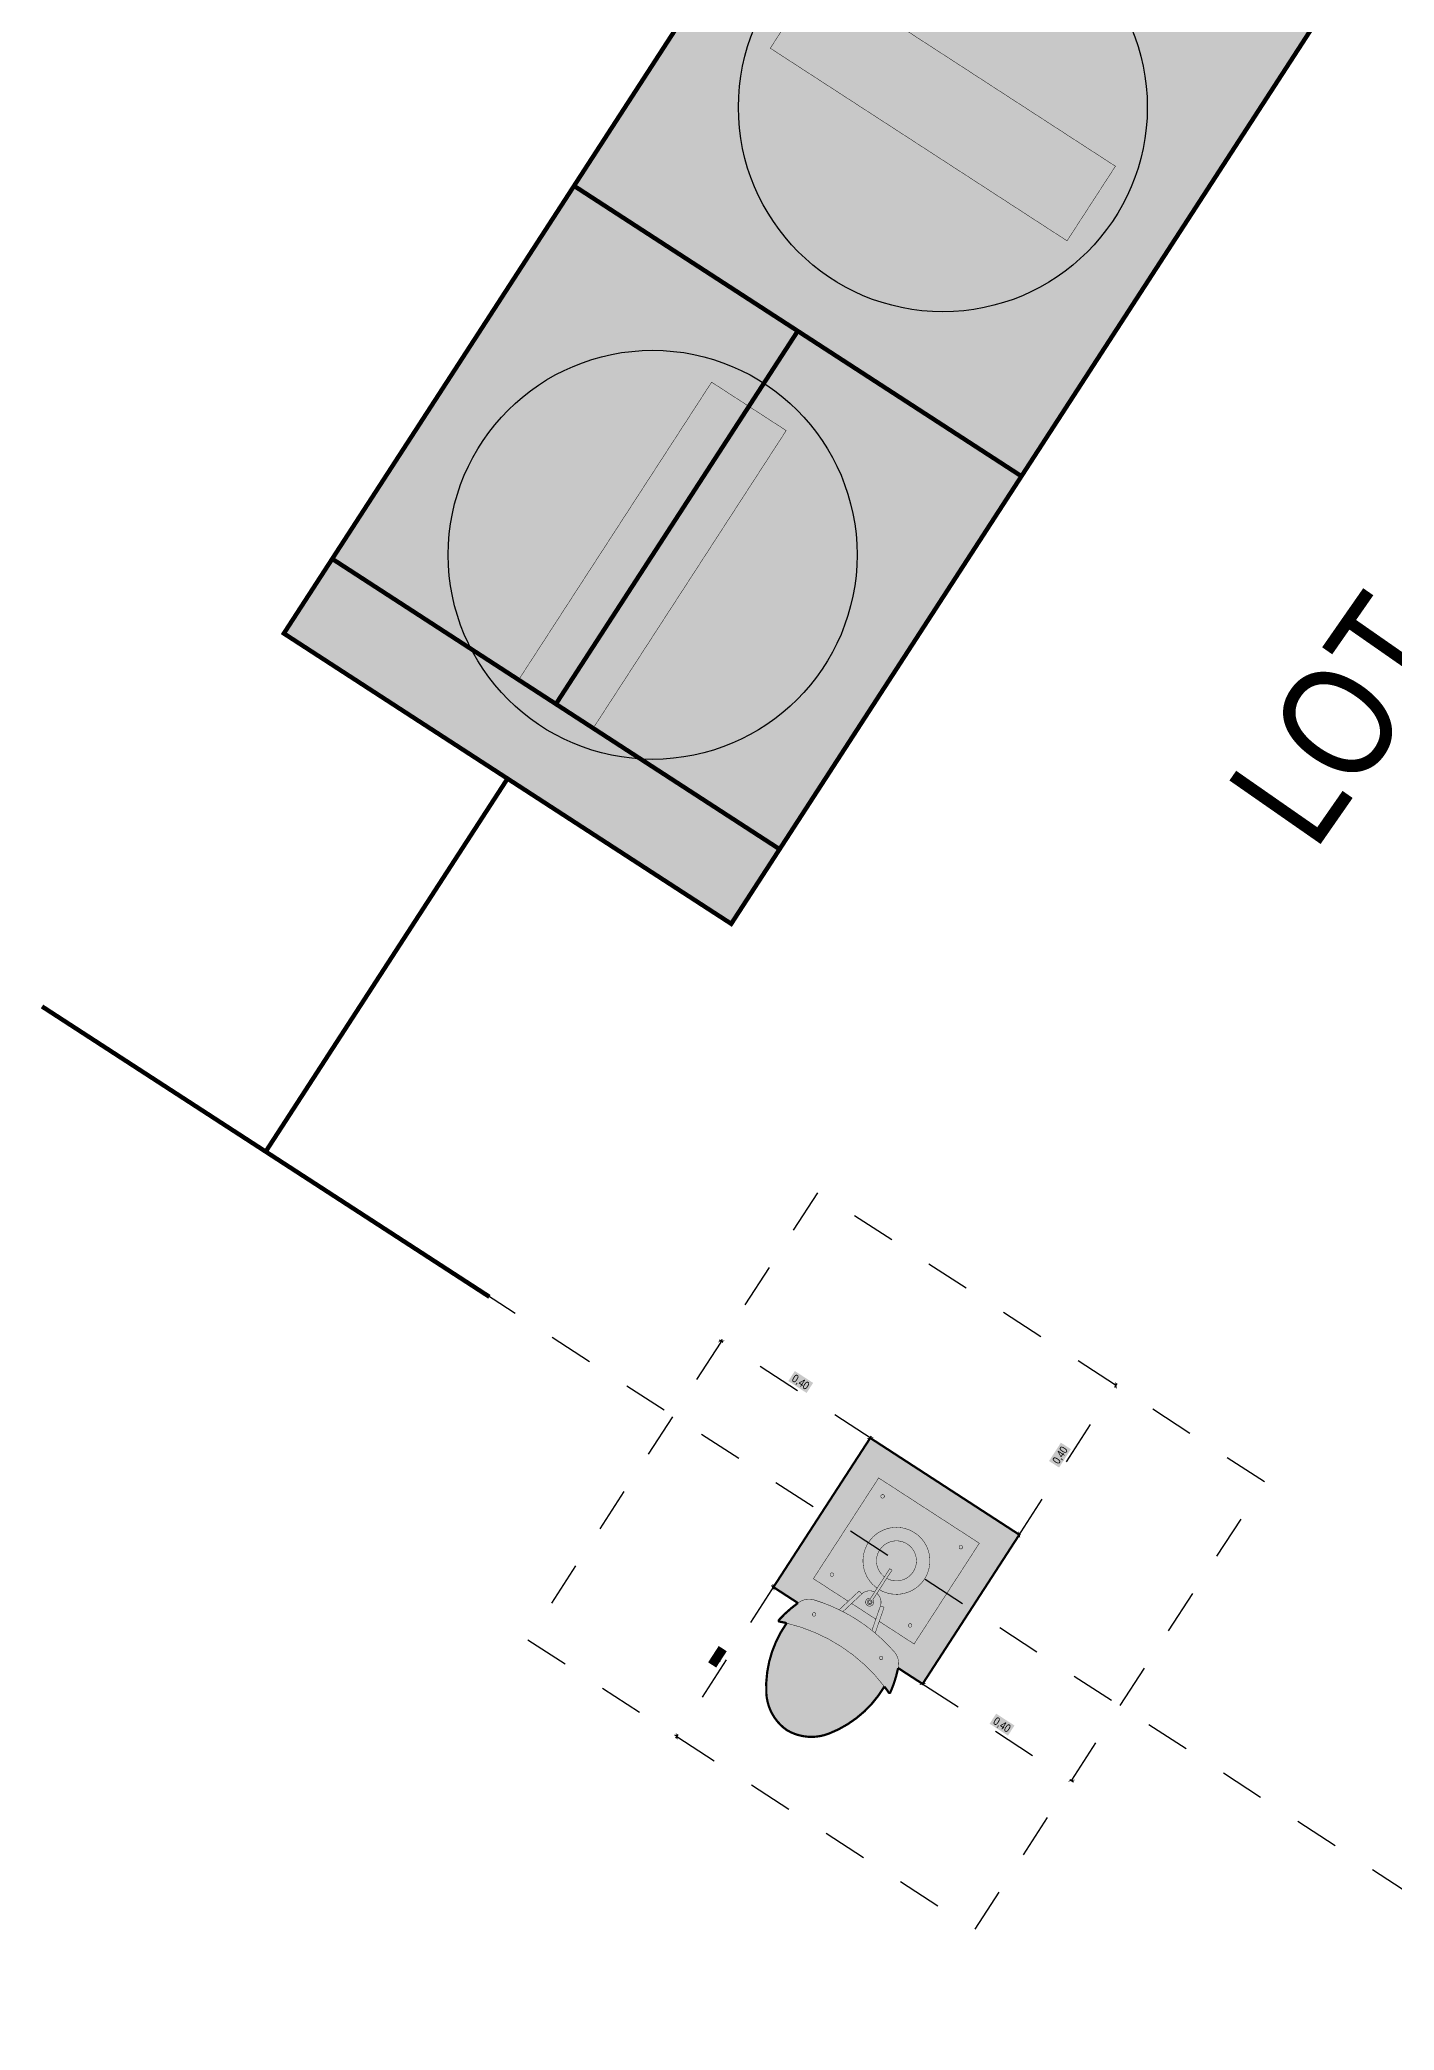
# Model space of a CAD drawing. Extents: x 218857 to 219044, y 632203 to 632441.
# Drawn here: x 218972.964 to 218976.012, y 632342.787 to 632347.264 of the extents above; entities that cross this region are included whole.
import ezdxf
from ezdxf.enums import TextEntityAlignment as Align

# ---------------------------------------------------------------- set-up
doc = ezdxf.new("R2018")
doc.units = 0
doc.header["$MEASUREMENT"] = 0
doc.linetypes.add('TRAZOS', pattern=[19.049999999999997, 12.7, -6.35])
doc.layers.get('0').update_dxf_attribs({"color": 4})
doc.layers.get('Defpoints').update_dxf_attribs({"color": 3, "lineweight": 30})
doc.layers.add('PC_T7200_002_SG-GRAL-HIDDEN DATA', color=150, linetype='TRAZOS', true_color=0x007fff, plot=False)
doc.layers.add('PC_T7200_520_SG-LOT 25-SIGNALS', color=1, linetype='Continuous', true_color=0xff0000)
doc.layers.add('PC_T7200_522_SG-LOT 25-AXLE COUNTER', color=7, linetype='Continuous', true_color=0xff0002)
doc.styles.add('ARIAL NARROW', font='ARIALN.TTF')
doc.styles.get("Standard").update_dxf_attribs({"font": 'arial.ttf'})
doc.dimstyles.new('1-10', dxfattribs={"dimscale": 10, "dimtxt": 0.0018, "dimasz": 0.001, "dimexe": 0.0005, "dimexo": 0.0005, "dimgap": 0.0008, "dimtad": 1, "dimzin": 1, "dimtxsty": 'ARIAL NARROW', "dimblk": 'ARCHTICK', "dimcen": 0.0015, "dimdle": 0.0005, "dimclrd": 256, "dimclre": 256, "dimclrt": 256, "dimazin": 0, "dimtfac": 1, "dimtmove": 0, "dimatfit": 3, "dimfxl": 0.004, "dimfxlon": 1, "dimtfill": 2, "dimtfillclr": 255, "dimlwd": -1, "dimlwe": -1, "dimarcsym": 0})

# ---------------------------------------------------------------- blocks, each defined once
blk = doc.blocks.new('_ArchTick')
at = {"color": 0, "linetype": 'ByBlock', "const_width": 0.15}
blk.add_lwpolyline([(-0.5, -0.5), (0.5, 0.5)], dxfattribs=at)
blk = doc.blocks.new('*D18')
at = {"layer": 'Defpoints', "color": 0, "linetype": 'TRAZOS', "ltscale": 0.005, "transparency": 16777216}
for p in [(0.1998254115829177, 0.5998543394666401), (0.1998254115829275, 0.5998543394666401), (0.1999302742263326, 0.1997845262979824)]:
    blk.add_point(p, dxfattribs=at)
at = {"layer": 'PC_T7200_002_SG-GRAL-HIDDEN DATA', "ltscale": 0.005, "transparency": 16777216}
for p, q in [((0.1998254115829078, 0.5998543394666401), (0.1948254115829078, 0.5998543394666401)), ((0.1998254115829276, 0.1947845262979824), (0.1998254115829275, 0.6048543394666401)), ((0.1998254115829276, 0.1997845262979824), (0.1948254115829276, 0.1997845262979824))]:
    blk.add_line(p, q, dxfattribs=at)
at = {"layer": 'PC_T7200_002_SG-GRAL-HIDDEN DATA', "linetype": 'TRAZOS', "ltscale": 0.005, "transparency": 16777216, "xscale": 0.01, "yscale": 0.01, "zscale": 0.01}
for p, rotation in [((0.1998254115829275, 0.5998543394666401), 90), ((0.1998254115829276, 0.1997845262979824), 270)]:
    blk.add_blockref('_ArchTick', p, dxfattribs=dict(at, rotation=rotation))
at = {"layer": 'PC_T7200_002_SG-GRAL-HIDDEN DATA', "linetype": 'TRAZOS', "ltscale": 0.005, "transparency": 16777216, "insert": (0.1810082219512769, 0.3998194328823111), "char_height": 0.018, "attachment_point": 5, "rotation": 90, "style": 'ARIAL NARROW', "bg_fill": 1, "box_fill_scale": 1.25, "bg_fill_color": 255, "bg_fill_transparency": 0}
blk.add_mtext('0,40', dxfattribs=at)
blk = doc.blocks.new('*D19')
at = {"layer": 'Defpoints', "color": 0, "linetype": 'TRAZOS', "ltscale": 0.005, "transparency": 16777216}
for p in [(0.2002095269009924, -0.2002154493326174), (0.5995878779013221, -0.2002154493326174), (0.5995878779013221, -0.2002154493326174)]:
    blk.add_point(p, dxfattribs=at)
at = {"layer": 'PC_T7200_002_SG-GRAL-HIDDEN DATA', "ltscale": 0.005, "transparency": 16777216}
for p, q in [((0.1952095269009924, -0.2002154493326174), (0.6045878779013221, -0.2002154493326174)), ((0.2002095269009924, -0.2002154493326174), (0.2002095269009924, -0.1952154493326174)), ((0.5995878779013221, -0.2002154493326174), (0.5995878779013221, -0.1952154493326174))]:
    blk.add_line(p, q, dxfattribs=at)
at = {"layer": 'PC_T7200_002_SG-GRAL-HIDDEN DATA', "linetype": 'TRAZOS', "ltscale": 0.005, "transparency": 16777216, "xscale": 0.01, "yscale": 0.01, "zscale": 0.01, "rotation": 180}
blk.add_blockref('_ArchTick', (0.2002095269009924, -0.2002154493326174), dxfattribs=at)
at = {"layer": 'PC_T7200_002_SG-GRAL-HIDDEN DATA', "linetype": 'TRAZOS', "ltscale": 0.005, "transparency": 16777216, "xscale": 0.01, "yscale": 0.01, "zscale": 0.01}
blk.add_blockref('_ArchTick', (0.5995878779013221, -0.2002154493326174), dxfattribs=at)
at = {"layer": 'PC_T7200_002_SG-GRAL-HIDDEN DATA', "linetype": 'TRAZOS', "ltscale": 0.005, "transparency": 16777216, "insert": (0.3998987024011572, -0.1813982597009666), "char_height": 0.018, "attachment_point": 5, "style": 'ARIAL NARROW', "bg_fill": 1, "box_fill_scale": 1.25, "bg_fill_color": 255, "bg_fill_transparency": 0}
blk.add_mtext('0,40', dxfattribs=at)
blk = doc.blocks.new('*D20')
at = {"layer": 'Defpoints', "color": 0, "linetype": 'TRAZOS', "ltscale": 0.005, "transparency": 16777216}
for p in [(-0.5993081402864358, 0.1997845262979823), (-0.5993081402864358, 0.1997845262979823), (-0.199929789286106, 0.1997845262979823)]:
    blk.add_point(p, dxfattribs=at)
at = {"layer": 'PC_T7200_002_SG-GRAL-HIDDEN DATA', "ltscale": 0.005, "transparency": 16777216}
for p, q in [((-0.194929789286106, 0.1997845262979823), (-0.6043081402864358, 0.1997845262979823)), ((-0.5993081402864358, 0.1997845262979823), (-0.5993081402864358, 0.2047845262979823)), ((-0.199929789286106, 0.1997845262979823), (-0.199929789286106, 0.2047845262979823))]:
    blk.add_line(p, q, dxfattribs=at)
at = {"layer": 'PC_T7200_002_SG-GRAL-HIDDEN DATA', "linetype": 'TRAZOS', "ltscale": 0.005, "transparency": 16777216, "xscale": 0.01, "yscale": 0.01, "zscale": 0.01, "rotation": 180}
blk.add_blockref('_ArchTick', (-0.5993081402864358, 0.1997845262979823), dxfattribs=at)
at = {"layer": 'PC_T7200_002_SG-GRAL-HIDDEN DATA', "linetype": 'TRAZOS', "ltscale": 0.005, "transparency": 16777216, "xscale": 0.01, "yscale": 0.01, "zscale": 0.01}
blk.add_blockref('_ArchTick', (-0.199929789286106, 0.1997845262979823), dxfattribs=at)
at = {"layer": 'PC_T7200_002_SG-GRAL-HIDDEN DATA', "linetype": 'TRAZOS', "ltscale": 0.005, "transparency": 16777216, "insert": (-0.3996189647862709, 0.218601715929633), "char_height": 0.018, "attachment_point": 5, "style": 'ARIAL NARROW', "bg_fill": 1, "box_fill_scale": 1.25, "bg_fill_color": 255, "bg_fill_transparency": 0}
blk.add_mtext('0,40', dxfattribs=at)
blk = doc.blocks.new('*D13')
at = {"layer": 'Defpoints', "color": 0, "linetype": 'TRAZOS', "ltscale": 0.005, "transparency": 16777216}
for p in [(-0.1999996024547671, -0.2002154493326175), (-0.1999996024547671, -0.6002154493326176), (-0.1999996024547674, -0.6002154493326176)]:
    blk.add_point(p, dxfattribs=at)
at = {"layer": 'PC_T7200_002_SG-GRAL-HIDDEN DATA', "ltscale": 0.005, "transparency": 16777216}
for p, q in [((-0.1999996024547675, -0.2002154493326175), (-0.2049996024547675, -0.2002154493326175)), ((-0.1999996024547675, -0.1952154493326175), (-0.1999996024547674, -0.6052154493326176)), ((-0.1999996024547674, -0.6002154493326176), (-0.2049996024547674, -0.6002154493326176))]:
    blk.add_line(p, q, dxfattribs=at)
at = {"layer": 'PC_T7200_002_SG-GRAL-HIDDEN DATA', "linetype": 'TRAZOS', "ltscale": 0.005, "transparency": 16777216, "xscale": 0.01, "yscale": 0.01, "zscale": 0.01}
for p, rotation in [((-0.1999996024547675, -0.2002154493326175), 90), ((-0.1999996024547674, -0.6002154493326176), 270)]:
    blk.add_blockref('_ArchTick', p, dxfattribs=dict(at, rotation=rotation))
at = {"layer": 'PC_T7200_002_SG-GRAL-HIDDEN DATA', "linetype": 'TRAZOS', "ltscale": 0.005, "transparency": 16777216, "insert": (-0.2188167920864183, -0.4002154493326174), "char_height": 0.018, "attachment_point": 5, "rotation": 90, "style": 'ARIAL NARROW', "bg_fill": 1, "box_fill_scale": 1.1, "bg_fill_color": 255, "bg_fill_transparency": 0}
blk.add_mtext('0,40', dxfattribs=at)
blk = doc.blocks.new('PC_T7200_(CAFS)_BQ2')
h = blk.add_hatch(color=0)
h.dxf.hatch_style = 1
h.paths.add_polyline_path([(0.09999999999907061, -0.3979999999961663), (-0.09999999999907061, -0.3979999999961663), (-0.09999999999907061, 0.3979999999961059), (0.09999999999907061, 0.3979999999961059)], flags=16)
edge = h.paths.add_edge_path()
edge.add_arc((0, 0), 0.4599999999955378, 0, 360)
at = {"color": 0, "const_width": 0.001, "flags": 128}
blk.add_lwpolyline([(0.09999999999907061, -0.3979999999961663), (-0.09999999999907061, -0.3979999999961663), (-0.09999999999907061, 0.3979999999961059), (0.09999999999907061, 0.3979999999961059)], close=True, dxfattribs=at)
at = {"color": 0}
blk.add_circle((0, 0), 0.4599999999955378, dxfattribs=at)
blk = doc.blocks.new('*U83')
at = {"style": 'ARIAL NARROW'}
for tag, height, flags, p in [('AT018', 0.25, 9, (-2.70007065133609, 1.344751591110795)), ('AT008', 0.25, 9, (-2.700070651343621, 0.9447515911107942)), ('AT004', 0.25, 9, (-2.700070651351151, 0.5447515911107939)), ('AT000', 0.25, 8, (-2.700070651358682, 0.1447515911107953)), ('AT003', 0.25, 8, (-2.700070651366213, -0.2552484088892051)), ('AT001', 0.5, 8, (-2.700114284623643, -1.655248408889204)), ('GIS01', 0.25, 9, (-2.700114284636822, -2.355248408889204)), ('GIS02', 0.25, 9, (-2.700114284644352, -2.755248408889204)), ('GIS03', 0.25, 9, (-2.700114284651883, -3.155248408889204)), ('GIS04', 0.25, 9, (-2.700114284659414, -3.555248408889204)), ('GIS05', 0.25, 9, (-2.700114284666944, -3.955248408889204)), ('GIS06', 0.25, 9, (-2.700114284674475, -4.355248408889204)), ('GIS07', 0.25, 9, (-2.700114284682006, -4.755248408889204)), ('GIS08', 0.25, 9, (-2.700114284689536, -5.155248408889204)), ('GIS09', 0.25, 9, (-2.700114284697067, -5.555248408889204)), ('GIS10', 0.25, 9, (-2.700114284704597, -5.955248408889204))]:
    blk.add_attdef(tag, text='', height=height, rotation=359.9999999989213, dxfattribs=dict(at, flags=flags)).set_placement(p, align=Align.MIDDLE_CENTER)
at = {"lineweight": 30, "flags": 104}
for tag, p in [('X=INSERTIONPOINT', (-7.691117718221662, -0.6207156666397149)), ('Y=INSERTIONPOINT', (-7.690905553370223, -1.020715666639719))]:
    blk.add_attdef(tag, text='', height=0.25, dxfattribs=at).set_placement(p, align=Align.MIDDLE_CENTER)
at = {"style": 'ARIAL NARROW', "flags": 9}
for tag, rotation, p in [('AT006', 359.9999999989213, (0.299885715376357, -1.655248408945684)), ('AT005', 359.9999999989213, (3.299885715376356, -1.655248409002164)), ('AT007', 314.9999999989212, (6.088274063024675, -1.65524840905466))]:
    blk.add_attdef(tag, text='', height=0.25, rotation=rotation, dxfattribs=at).set_placement(p, align=Align.MIDDLE_LEFT)
blk = doc.blocks.new('PC_T7200_(CAFS)_BQ1')
h = blk.add_hatch(color=255)
h.dxf.hatch_style = 1
h.paths.add_polyline_path([(0.1999302742263325, 0.1997845262979823), (-0.1998599761174447, 0.1997845262979822), (-0.199999602454767, -0.2002154493326174), (-0.1343418751112662, -0.2002383682039834, 0.054192459885816), (-0.1494960569648304, -0.2558042024631642, 0.5841678409130379), (-0.1467670674767373, -0.2579723626524836, -0.01084924391094635), (-0.1309783669577555, -0.2519514031328498, 0.1685763664127019), (-0.08397709844084536, -0.4086544499752965, 0.2306936481726479), (3.514905444421124e-05, -0.4536734373069677, 0.2306924025069526), (0.08404654033782644, -0.4086538316872964, 0.1685759887756587), (0.1310486650666433, -0.2519514031328497, -0.01084924391577494), (0.1468373646507923, -0.2579723651249878, 0.5841678380595307), (0.1495663541419263, -0.2558042049529353, 0.05419246192721883), (0.1344121732201559, -0.2002383682039834), (0.2000699005636548, -0.2002154493326174)])
h = blk.add_hatch(color=0)
h.dxf.hatch_style = 1
h.paths.add_polyline_path([(0.003008679905519562, -0.02296317009147941), (0.003016337042693194, -0.04489925135712978, 29.9602874050286), (-0.002984990719423122, -0.04490134621579499), (-0.002992647856594253, -0.02296526495014461)])
at = {"color": 0, "flags": 128}
for points, const_width in [([(0.1344121732201559, -0.2002383682039834), (0.2000699005636548, -0.2002154493326174), (0.1999302742263325, 0.1997845262979823), (-0.1998599761174447, 0.1997845262979823), (-0.199999602454767, -0.2002154493326174), (-0.1343418751112662, -0.2002383682039834)], 0.005), ([(0.04160792548547909, -0.1352707590389386), (0.1350472152438156, -0.1352381425724758), (0.1349529674661267, 0.1347618409781859), (-0.135047016084535, 0.1346675932004899), (-0.134952768306839, -0.1353323903501717), (-0.04151347854843856, -0.1352997738837018)], 0.001), ([(-0.04818634480643191, -0.1624022104735019), (-0.03346393456296703, -0.1026058389226066)], 0.001), ([(-0.02486908066070037, -0.1047229704604504), (-0.03346393456296703, -0.1026058389226066)], 0.001), ([(0.02494218501983148, -0.1047055830479309), (0.03353555879106529, -0.1025824516865299)], 0.001), ([(0.04829971118595444, -0.1623685304849474), (0.03353555879106529, -0.1025824516865299)], 0.001), ([(-0.03239658402628742, -0.1352965914870339), (0.03249103096333505, -0.1352739414356066)], 0.001)]:
    blk.add_lwpolyline(points, dxfattribs=dict(at, const_width=const_width))
at = {"color": 0, "const_width": 0.001, "flags": 128}
for points in [[(-0.1050372438918858, 0.1086770542286288, 22918.31179205733), (-0.1050365459369405, 0.1086770542895366)], [(0.1049431952734776, 0.1086770542286288, -22918.31179205733), (0.1049424973185322, 0.1086770542895366)], [(-0.1050372438918858, -0.1091533558229187, -22918.31179205733), (-0.1050365459369405, -0.1091533558838265)], [(4.0617368973761e-05, -0.1163601860744734, 1.000089810340721), (3.677768616205945e-05, -0.1053603055384826, 1.000089810340721)], [(3.988464797521907e-05, -0.1142610951330667, 0.9999999999997388), (3.751051173828124e-05, -0.107459696087929, 0.9999999999997388)], [(0.1049431952734776, -0.1091533558229187, 22918.31179205733), (0.1049424973185322, -0.1091533558838265)], [(-0.0899331613742691, -0.2060156570925074, 22918.31179205733), (-0.0899338593292145, -0.2060156571534151)], [(0.09003373287736571, -0.2059528367929744, 22918.31179205733), (0.09003303492242032, -0.2059528368538821)]]:
    blk.add_lwpolyline(points, format="xyb", close=True, dxfattribs=at)
at = {"color": 0, "flags": 128}
for points, const_width in [([(0.003026922845378754, -0.07522534095063804, 50.1597662558647), (-0.002974404916742168, -0.07522743580929614)], 0.001), ([(0.003016337042692774, -0.0448992513571298, 29.96028740503221), (-0.00298499071942282, -0.044901346215795)], 0.001), ([(0.03892372968529378, -0.1613225639634379), (0.02494633616819164, -0.1047223929641632, 0.08696530387047699), (0.02113046142598285, -0.09617862266290444, 0.2122528525180013), (0.003030468810784503, -0.08538378314085548), (0.003008679905519562, -0.02296317009147941), (-0.002992647856594255, -0.02296526495014461), (-0.002970858951336419, -0.08538587799952779, 0.2122528525180013), (-0.02106331093661162, -0.09619335106853555, 0.08696530387047699), (-0.02487322007250747, -0.104739783270638), (-0.03881109581297459, -0.1613496985375065)], 0.001), ([(-0.002970858951336419, -0.08538587799952779), (-0.002964928119084442, -0.1023764601563002, 0.8430598238932915), (4.183917040712082e-05, -0.1198603892204773, 0.8430598238932914), (0.003036399643029375, -0.102374365297635), (0.003030468810784503, -0.08538378314085548)], 0.001), ([(-0.1342723477234851, -0.2003321567985807, -0.002449954726749466), (-0.1333067980586196, -0.1979057957000947, -0.2310939804273659), (-0.1072381735935013, -0.1744640838164031, -0.03895083144523995), (-0.04818634480643191, -0.1624022104735019, -0.03101260562403125), (5.564558913540019e-05, -0.1594128637660646, -0.03101260562403125), (0.04829971118595444, -0.1623685304849474, -0.03895083144523995), (0.1073599463579169, -0.1743891749381277, -0.2310939804273659), (0.1334449298711247, -0.1978126817775632, -0.002449954726751359), (0.1344121732201555, -0.2002383682039834)], 0.001), ([(-0.1343787358675793, -0.200332193935074, 0.05409977318056679), (-0.1494964174444942, -0.2558064737915089, 0.5837821957835276), (-0.1467670689447402, -0.2579723632490953, -0.01084924492834517), (-0.1309783669577556, -0.2519514031328498, 0.1692337643552827), (-0.08360190306397719, -0.4091708260705644, 0.2291492769623433), (3.514905444390592e-05, -0.4536734373069677, 0.2291492769624395), (0.0836722011728881, -0.4091708260705289, 0.1692337643552418), (0.1310486650666434, -0.2519514031328498, -0.0108513263686187), (0.1468403703547558, -0.2579735838366233, 0.5836242357491792), (0.1495663542669021, -0.2558042057374763, 0.05409761224135461), (0.1344490339764689, -0.200332193935074)], 0.005), ([(0.1310486650666431, -0.2519514031328498, 0.08595552589622335), (8.004660092786331e-05, -0.2293166105093007, 0.0859555258962226), (-0.1308727378835359, -0.252042830953819)], 0.001)]:
    blk.add_lwpolyline(points, format="xyb", dxfattribs=dict(at, const_width=const_width))
at = {"layer": 'PC_T7200_002_SG-GRAL-HIDDEN DATA', "linetype": 'TRAZOS', "ltscale": 0.005}
blk.add_line((1.777070704617048, -0.0002210613790993438), (-1.771069221793691, -0.0002210613790993438), dxfattribs=at)
at = {"layer": 'PC_T7200_002_SG-GRAL-HIDDEN DATA', "linetype": 'TRAZOS', "ltscale": 0.005, "flags": 128}
blk.add_lwpolyline([(-0.5993779534550969, -0.6002154493326174), (0.5994482515639843, -0.6002154493326174), (0.5994482515639842, 0.5997845262979823), (-0.599377953455097, 0.5997845262979823)], close=True, dxfattribs=at)
at = {"layer": 'PC_T7200_002_SG-GRAL-HIDDEN DATA', "linetype": 'TRAZOS', "ltscale": 0.005}
for base, p1, p2, picture, middle in [((0.1998254115829275, 0.5998543394666401), (0.1999302742263325, 0.1997845262979823), (0.1998254115829176, 0.5998543394666399), '*D18', (0.1810082219512769, 0.3998194328823111)), ((-0.1999996024547674, -0.6002154493326176), (-0.199999602454767, -0.2002154493326174), (-0.199999602454767, -0.6002154493326174), '*D13', (-0.2188167920864183, -0.4002154493326174))]:
    dim = blk.add_linear_dim(base=base, p1=p1, p2=p2, angle=90, dimstyle='1-10', dxfattribs=at)
    dim.commit()
    dim.dimension.update_dxf_attribs({"geometry": picture, "text_midpoint": middle})
for base, p1, p2, picture, middle in [((-0.5993081402864358, 0.1997845262979823), (-0.199929789286106, 0.1997845262979823), (-0.5993081402864358, 0.1997845262979823), '*D20', (-0.3996189647862709, 0.218601715929633)), ((0.5995878779013221, -0.2002154493326174), (0.2002095269009924, -0.2002154493326174), (0.5995878779013221, -0.2002154493326174), '*D19', (0.3998987024011572, -0.1813982597009666))]:
    dim = blk.add_linear_dim(base=base, p1=p1, p2=p2, dimstyle='1-10', dxfattribs=at)
    dim.commit()
    dim.dimension.update_dxf_attribs({"geometry": picture, "text_midpoint": middle})
blk = doc.blocks.new('*U110')
at = {"color": 0, "const_width": 0.01, "flags": 128}
for points in [[(-1.69165014170747, 2.199778938413014), (-1.69165014167529, 1.199778938413014)], [(-2.291650141675284, 1.199778938393706), (-1.091650141675296, 1.199778938432323)]]:
    blk.add_lwpolyline(points, dxfattribs=at)
at = {"color": 0}
blk.add_blockref('PC_T7200_(CAFS)_BQ1', (0, 0), dxfattribs=at)
at = {"lineweight": 30, "flags": 46}
for tag, p in [('X=INSERTIONPOINT', (0.08831151577483798, 0.5181886526145645)), ('Y=INSERTIONPOINT', (0.4881051366255882, 0.5053385102140995))]:
    blk.add_attdef(tag, text='', height=0.25, rotation=88.12239593964549, dxfattribs=at).set_placement(p, align=Align.MIDDLE_CENTER)
at = {"style": 'ARIAL NARROW', "flags": 9}
for tag, rotation, p in [('AT007', 43.12239593964548, (-4.118567801624843, 13.94266800894285)), ('AT005', 88.1223959396455, (1.524090835569011, 10.96780352132082)), ('AT006', 88.1223959396455, (-4.308221497258975, 8.15738745058416))]:
    blk.add_attdef(tag, text='', height=0.25, rotation=rotation, dxfattribs=at).set_placement(p, align=Align.MIDDLE_LEFT)
at = {"style": 'ARIAL NARROW'}
for tag, height, flags, p in [('AT001', 0.5, 8, (1.385764327553896, 5.46938361622961)), ('AT008', 0.25, 9, (-1.312786040773516, 5.557847787508016)), ('AT004', 0.25, 9, (-0.9130008010213073, 5.544741984355664)), ('AT000', 0.25, 8, (-0.5132155612690967, 5.531636181203311)), ('AT003', 0.25, 8, (-0.1134303215168897, 5.518530378050958)), ('GIS01', 0.25, 9, (2.085388497120267, 5.446448460713018)), ('GIS02', 0.25, 9, (2.485173736872476, 5.433342657560665)), ('GIS03', 0.25, 9, (2.884958976624685, 5.420236854408312)), ('GIS04', 0.25, 9, (3.284744216376896, 5.407131051255959)), ('GIS05', 0.25, 9, (3.684529456129106, 5.394025248103606)), ('GIS06', 0.25, 9, (4.084314695881316, 5.380919444951253)), ('GIS07', 0.25, 9, (4.484099935633525, 5.367813641798901)), ('GIS08', 0.25, 9, (4.883885175385736, 5.354707838646548)), ('GIS09', 0.25, 9, (5.283670415137944, 5.341602035494195)), ('GIS10', 0.25, 9, (5.683455654890157, 5.328496232341843))]:
    blk.add_attdef(tag, text='', height=height, rotation=88.1223959396455, dxfattribs=dict(at, flags=flags)).set_placement(p, align=Align.MIDDLE_CENTER)
blk.add_attdef('AT009', text='', height=0.5000000000000001, rotation=1.843795378697864e-09, dxfattribs=at).set_placement((-1.691650141765394, 3.999778938290848), align=Align.MIDDLE_CENTER)
blk = doc.blocks.new('*U113')
at = {"true_color": 0xffffff}
h = blk.add_hatch(color=7, dxfattribs=at)
h.dxf.hatch_style = 1
h.paths.add_polyline_path([(-1.091650141734773, 2.199778938557388), (-2.291650141734761, 2.199778938518774), (-2.291650141773375, 3.399778938460599), (-1.091650141773385, 3.399778938499213)])
h = blk.add_hatch(color=7, dxfattribs=at)
h.dxf.hatch_style = 1
h.paths.add_polyline_path([(-1.091650141696161, 0.9997789386155302), (-2.291650141696149, 0.999778938576918), (-2.291650141734761, 2.199778938518774), (-1.091650141734773, 2.199778938557388)])
at = {"color": 0, "const_width": 0.01, "flags": 128}
for points in [[(-1.091650141734773, 2.199778938557388), (-2.291650141734761, 2.199778938518774), (-2.291650141773375, 3.399778938460599), (-1.091650141773385, 3.399778938499213)], [(-1.091650141696161, 0.9997789386155302), (-2.291650141696149, 0.999778938576918), (-2.291650141734761, 2.199778938518774), (-1.091650141734773, 2.199778938557388)]]:
    blk.add_lwpolyline(points, close=True, dxfattribs=at)
for points in [[(-1.691650141696156, 0.9997789386543969), (-1.691650141663979, -0.0002210613456031796)], [(-2.291650141663973, -0.0002210613649090698), (-1.091650141663984, -0.0002210613262966232)]]:
    blk.add_lwpolyline(points, dxfattribs=at)
at = {"color": 0, "rotation": 90.0000000016657}
blk.add_blockref('PC_T7200_(CAFS)_BQ2', (-1.691650141754133, 2.799778938508992), dxfattribs=at)
at = {"color": 0}
for name, p in [('PC_T7200_(CAFS)_BQ2', (-1.691650141715461, 1.599778938567153)), ('PC_T7200_(CAFS)_BQ1', (0, 0))]:
    blk.add_blockref(name, p, dxfattribs=at)
at = {"lineweight": 30, "flags": 9}
for tag, p in [('X=INSERTIONPOINT', (0.01527243598988703, -2.662423369183043)), ('Y=INSERTIONPOINT', (0.4150660568406221, -2.675273511583958))]:
    blk.add_attdef(tag, text='', height=0.25, rotation=88.12239593958118, dxfattribs=at).set_placement(p, align=Align.MIDDLE_CENTER)
at = {"style": 'ARIAL NARROW', "flags": 9}
for tag, rotation, p in [('AT007', 43.12239593958116, (-4.191606881394734, 10.76205598714997)), ('AT005', 88.1223959395812, (-0.7665369285316663, 7.859888732637784)), ('AT006', 88.1223959395812, (-4.381260577035357, 4.976775428791486))]:
    blk.add_attdef(tag, text='', height=0.25, rotation=rotation, dxfattribs=at).set_placement(p, align=Align.MIDDLE_LEFT)
at = {"style": 'ARIAL NARROW'}
for tag, height, flags, p in [('AT001', 0.4999999999999999, 8, (1.3127252477745, 2.288771594430544)), ('AT008', 0.25, 9, (-1.385825120552813, 2.377235765711978)), ('AT004', 0.25, 9, (-0.9860398808006201, 2.364129962559177)), ('AT000', 0.25, 8, (-0.586254641048422, 2.351024159406376)), ('AT003', 0.25, 8, (-0.1864694012962291, 2.337918356253573)), ('GIS01', 0.25, 9, (2.012349417340845, 2.265836438913167)), ('GIS02', 0.25, 9, (2.41213465709304, 2.252730635760366)), ('GIS03', 0.25, 9, (2.811919896845234, 2.239624832607564)), ('GIS04', 0.25, 9, (3.21170513659743, 2.226519029454763)), ('GIS05', 0.25, 9, (3.611490376349625, 2.213413226301962)), ('GIS06', 0.25, 9, (4.011275616101821, 2.20030742314916)), ('GIS07', 0.25, 9, (4.411060855854013, 2.187201619996359)), ('GIS08', 0.25, 9, (4.81084609560621, 2.174095816843558)), ('GIS09', 0.25, 9, (5.210631335358404, 2.160990013690756)), ('GIS10', 0.25, 9, (5.610416575110601, 2.147884210537954))]:
    blk.add_attdef(tag, text='', height=height, rotation=88.1223959395812, dxfattribs=dict(at, flags=flags)).set_placement(p, align=Align.MIDDLE_CENTER)

msp = doc.modelspace()

# ---------------------------------------------------------------- block references
at = {"layer": 'PC_T7200_520_SG-LOT 25-SIGNALS'}
ref = msp.add_blockref('*U113', (218974.8920000009, 632343.8429999986, 788.958), dxfattribs=dict(at, rotation=327.0291258157618))
ref.add_attrib('AT003', 'LOT-25', dxfattribs={"layer": '0', "height": 0.25, "rotation": 55.1515217571339, "style": 'ARIAL NARROW'}).set_placement((218976.0078867022, 632345.9058693462, 788.958), align=Align.MIDDLE_CENTER)
at = {"layer": 'PC_T7200_520_SG-LOT 25-SIGNALS', "rotation": 327.0291258157618}
msp.add_blockref('*U110', (218974.8920000009, 632343.8429999986, 788.958), dxfattribs=at)
at = {"layer": 'PC_T7200_522_SG-LOT 25-AXLE COUNTER'}
ref = msp.add_blockref('*U83', (218976.858513278, 632339.9386427401), dxfattribs=dict(at, rotation=55.15152175685955))
lines = msp.add_mtext('X=218976.859', dxfattribs={"layer": '0', "insert": (218975.8534110361, 632337.3483721976), "char_height": 2.5, "attachment_point": 1, "rotation": 55.15152175578086, "bg_fill": 1, "box_fill_scale": 1, "bg_fill_color": 7, "bg_fill_true_color": 16777215, "bg_fill_transparency": 0})
ref.add_attrib('X=INSERTIONPOINT', '', (218975.8534110361, 632337.3483721976), dxfattribs={"flags": 12}).embed_mtext(lines)

doc.saveas('drawing.dxf')
